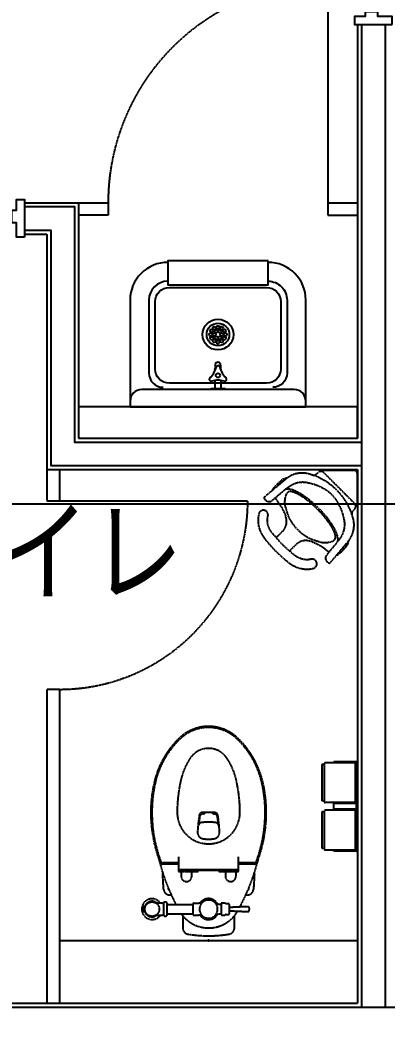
# Model space of a CAD drawing. Header units: millimetres. Extents: x 0 to 84100, y 0 to 59400.
# Drawn here: x 24659 to 25829, y 29155 to 32337 of the extents above; entities that cross this region are included whole.
import ezdxf
from ezdxf.enums import TextEntityAlignment as Align

# ---------------------------------------------------------------- set-up
doc = ezdxf.new("R2010")
doc.units = ezdxf.units.MM
doc.header["$LTSCALE"] = 0.2
doc.linetypes.add('HIDDEN', pattern=[9.525, 6.35, -3.175])
doc.layers.get('Defpoints').update_dxf_attribs({"color": 5})
for name, color, linetype in [('A_什器', 9, 'HIDDEN'), ('A_室名', 8, 'Continuous'), ('A_建築', 8, 'Continuous')]:
    doc.layers.add(name, color=color, linetype=linetype)
doc.styles.get("Standard").update_dxf_attribs({"font": 'simplex.shx', "width": 0.8, "bigfont": 'extfont2.shx'})

# ---------------------------------------------------------------- blocks, each defined once
blk = doc.blocks.new('INS-GZ54L')
at = {"color": 0}
for p, q in [((-51, 133.5), (-58, 133.5)), ((-58, 133.5), (-58, 17.5)), ((-51, 135), (-51, 16)), ((49.4, 139), (-47, 139)), ((52, 142.5), (-21, 142.5)), ((-21, 142.5), (-21, 140)), ((52.5, 140), (-21, 140)), ((49.4, 12), (49.4, 139)), ((53.5, 139), (53.5, -139)), ((56, 138.5), (56, -138.5)), ((56, 125.3), (56, 120.8)), ((56, 77.8), (56, 73.3)), ((-51, 17.5), (-58, 17.5)), ((49.4, 12), (-47, 12)), ((-21, 8.8), (-21, -8.7)), ((51, 9.3), (-20.5, 9.3)), ((-18.5, 12), (-18.5, 9.3)), ((6.5, 12), (6.5, 9.3)), ((51.5, 11), (41.5, 11)), ((41.5, 11), (41.5, 9.5)), ((51.5, 9.5), (41.5, 9.5)), ((51.5, 8.8), (51.5, -8.7)), ((52, 9), (52, -9)), ((53.5, 9), (53.5, -9)), ((56, 30.3), (56, 25.8)), ((-51, -17.5), (-58, -17.5)), ((-58, -17.5), (-58, -133.5)), ((-51, -16), (-51, -135)), ((49.4, -12), (-47, -12)), ((51, -9.2), (-20.5, -9.2)), ((-18.5, -9.2), (-18.5, -12)), ((6.5, -9.2), (6.5, -12)), ((51.5, -9.5), (41.5, -9.5)), ((41.5, -9.5), (41.5, -11)), ((51.5, -11), (41.5, -11)), ((49.4, -139), (49.4, -12)), ((56, -25.7), (56, -30.2)), ((56, -73.2), (56, -77.7)), ((56, -120.7), (56, -125.2)), ((-51, -133.5), (-58, -133.5)), ((49.4, -139), (-47, -139)), ((52.5, -140), (-21, -140)), ((-21, -140), (-21, -142.5)), ((52, -142.5), (-21, -142.5))]:
    blk.add_line(p, q, dxfattribs=at)
for centre, radius, start, end in [((-47, 135), 4, 90, 180), ((52, 138.5), 4, 0, 90), ((52.5, 139), 1, 0, 90), ((-47, 16), 4, 180, 270), ((-20.5, 8.8), 0.5, 90, 180), ((51, 8.8), 0.5, 0, 90), ((51.5, 9), 2, 0, 90), ((51.5, 9), 0.5, 0, 90), ((-47, -16), 4, 90, 180), ((-20.5, -8.7), 0.5, 180, 270), ((51, -8.7), 0.5, 270, 0), ((51.5, -9), 0.5, 270, 0), ((51.5, -9), 2, 270, 0), ((-47, -135), 4, 180, 270), ((52, -138.5), 4, 270, 0), ((52.5, -139), 1, 270, 0)]:
    blk.add_arc(centre, radius, start, end, dxfattribs=at)

msp = doc.modelspace()

# ---------------------------------------------------------------- linework, layer by layer
at = {"layer": 'A_什器'}
for points in [[(24939.8, 31755, -0.4142136), (25639.8, 32455), (25639.8, 31715), (25734.8, 31715)], [(24744.8, 30905), (24744.8, 30805), (25384.8, 30805, -0.4142136), (24784.8, 30205), (24784.8, 29205)], [(25591.58, 30887.2, 0.2620564), (25601.22, 30889.01), (25610.14, 30896.5, -0.3888956), (25626.34, 30895.79)], [(25730.1, 30792.04), (25725.34, 30796.79), (25626.34, 30895.79), (25621.84, 30900.29, -0.6681786), (25623.15, 30903.44)], [(25623.15, 30903.44), (25733.24, 30903.44), (25733.24, 30793.34, -0.6681786), (25730.1, 30792.04)], [(25733.24, 30893.44, 0.4142136), (25723.24, 30903.44)], [(25438.55, 30818.33), (25462.38, 30838.33), (25506.29, 30875.18, -0.0155984), (25510.21, 30878.26)], [(25496.39, 30873.94, 0.0396252), (25478.33, 30858.54)], [(25504.55, 30876.39, 0.1316476), (25502.31, 30875.09), (25500.54, 30873.33), (25482.2, 30854.98)], [(25500.54, 30873.33, 0.4076668), (25496.39, 30873.94)], [(25508.54, 30877.46, 0.0936518), (25510.21, 30878.26, -0.2266549), (25577.96, 30891.29)], [(25591.58, 30887.2, 0.0190956), (25577.96, 30891.29)], [(25613.08, 30878.49, 0.0694841), (25591.58, 30887.2)], [(25668.8, 30839.19, 0.0858593), (25613.08, 30878.49)], [(25670.73, 30674.19), (25671.09, 30674.65), (25672.24, 30678.49), (25672.49, 30681.9), (25672.41, 30684.86), (25671.54, 30691.13), (25669.55, 30698.52), (25666.4, 30706.67), (25662.26, 30715.22), (25651.96, 30732.39), (25637.79, 30751.75), (25620.82, 30771.46), (25610.93, 30781.38), (25601.01, 30791.26), (25581.3, 30808.23), (25561.94, 30822.41), (25544.77, 30832.71), (25536.22, 30836.85), (25528.07, 30839.99), (25520.69, 30841.99), (25514.42, 30842.86), (25511.45, 30842.94), (25508.04, 30842.69), (25504.2, 30841.54), (25477.99, 30819.55), (25462.22, 30806.33, -0.3888638), (25441.97, 30807.22)], [(25462.93, 30840.48, 0.191422), (25462.38, 30838.33)], [(25478.33, 30858.54, 0.0354965), (25462.93, 30840.48)], [(25574.15, 30862.93, 0.2054191), (25518.36, 30851.46)], [(25599.83, 30856.14, 0.0246696), (25574.15, 30862.93)], [(25633.44, 30840.1, 0.0618252), (25599.83, 30856.14)], [(25672.36, 30799.51, 0.1203401), (25633.44, 30840.1)], [(25708.04, 30783.53, 0.0858592), (25668.74, 30839.25)], [(25438.55, 30818.33, 0.4399909), (25438.22, 30810.96), (25441.97, 30807.22)], [(25473.51, 30814.16, 0.2900947), (25473.68, 30810.85), (25482.09, 30800.6), (25491.02, 30787.24), (25498.28, 30773.43), (25505.46, 30755.9, -0.3021432), (25495.99, 30708.86)], [(25477.99, 30819.55, 0.0455567), (25473.51, 30814.16)], [(25430.83, 30774.97, 0.2794182), (25419.82, 30763.98), (25417.67, 30750.96), (25417.53, 30737.65), (25419.43, 30724.34), (25423.31, 30711.36), (25429.1, 30699), (25436.67, 30687.57)], [(25448.19, 30766.26, 0.3675402), (25430.83, 30774.97)], [(25690.87, 30751.69, 0.0798344), (25672.36, 30799.51)], [(25716.76, 30762.03, 0.0694839), (25708.04, 30783.53)], [(25718.57, 30771.67, 0.2620558), (25716.76, 30762.03, -0.0190969), (25720.84, 30748.4)], [(25726.05, 30780.59, 0.3888793), (25725.34, 30796.79)], [(25448.95, 30756.81, 0.1621208), (25448.19, 30766.26)], [(25692.68, 30716.78, 0.1135491), (25690.88, 30751.69)], [(25707.82, 30680.66, 0.2266517), (25720.84, 30748.4)], [(25678.19, 30684.52, 0.1182501), (25692.68, 30716.78)], [(25436.67, 30687.57, 0.0321029), (25474.44, 30644.64)], [(25475.27, 30688.14, 0.0224821), (25495.66, 30665.85)], [(25604.06, 30609.92, 0.2597744), (25593.05, 30619.51), (25589.79, 30619.83), (25586.36, 30619.4), (25577.68, 30617.98), (25568.8, 30617.94), (25559.94, 30619.26), (25551.3, 30621.9), (25543.07, 30625.8), (25535.41, 30630.6), (25517.97, 30645.49), (25538.67, 30666.19, -0.3021447), (25585.7, 30675.65)], [(25704.65, 30672.75, 0.1316261), (25705.94, 30675), (25707.01, 30678.99, -0.093656), (25707.82, 30680.66)], [(25704.73, 30676.74, 0.0155984), (25707.82, 30680.66)], [(25474.44, 30644.64, 0.0319045), (25517.12, 30607.12), (25528.56, 30599.55), (25540.91, 30593.76), (25553.9, 30589.87), (25567.2, 30587.98), (25580.52, 30588.11), (25593.54, 30590.27, 0.1895463), (25602.5, 30596.61)], [(25495.66, 30665.86, 0.0224831), (25517.97, 30645.49)], [(25643.96, 30643.71, 0.04556), (25648.34, 30647.51), (25635.89, 30632.67)], [(25640.65, 30643.88, 0.2901048), (25643.96, 30643.71)], [(25670.28, 30633.12, 0.0354966), (25688.34, 30648.53)], [(25688.34, 30648.53, 0.039625), (25703.75, 30666.59)], [(25703.75, 30666.59, 0.4431662), (25702.83, 30670.94)], [(25635.89, 30632.67, 0.3888902), (25636.77, 30612.42), (25640.52, 30608.67)], [(25667.74, 30632.66, 0.2262551), (25670.28, 30633.12)], [(25602.5, 30596.61, 0.2356576), (25604.06, 30609.92)], [(25640.52, 30608.67, 0.4399992), (25647.88, 30608.99)], [(25350.38, 30047.33, 0.3993208), (25169.23, 30047.33, 0.146817), (25090.33, 29909.34)], [(25352.79, 30049.87, 0.3993209), (25166.81, 30049.87)], [(25166.81, 30049.87, 0.146817), (25086.92, 29910.13)], [(25429.28, 29909.34, 0.146817), (25350.38, 30047.33)], [(25432.69, 29910.13, 0.146817), (25352.79, 30049.87)], [(25317.47, 29986.69, 0.525711), (25202.14, 29986.69)], [(25202.14, 29986.69, 0.0924479), (25172.34, 29919.68)], [(25347.26, 29919.68, 0.0924478), (25317.47, 29986.69)], [(25172.34, 29919.68, 0.0585781), (25159.8, 29813)], [(25359.8, 29813, 0.0585781), (25347.26, 29919.68)], [(25086.92, 29910.13, 0.057025), (25075.8, 29813)], [(25090.33, 29909.34, 0.057025), (25079.3, 29813)], [(25440.3, 29813, 0.0570249), (25429.28, 29909.34)], [(25443.8, 29813, 0.0570249), (25432.69, 29910.13)], [(25075.8, 29813, 0.0907283), (25104.96, 29653.67)], [(25079.3, 29813, 0.0890337), (25107.17, 29657.72)], [(25159.8, 29813, 0.9999998), (25359.8, 29813)], [(25277.8, 29729.36, 0.3707699), (25294.8, 29749.14, 0.0349275), (25289.31, 29804.68, 0.3657027), (25279.45, 29813.01), (25240.16, 29813.01, 0.3657027), (25230.3, 29804.68, 0.0349275), (25224.8, 29749.14)], [(25247.3, 29813.01), (25247.3, 29811.01, -0.4142136), (25244.3, 29808.01), (25241.36, 29808.01, 0.3691596), (25231.48, 29799.56), (25230.94, 29796, 0.015429), (25228.09, 29771.61, -0.3567219), (25236.91, 29780.69)], [(25236.91, 29780.69, -0.0574229), (25282.7, 29780.69, -0.3567219), (25291.52, 29771.61, 0.015429), (25288.67, 29796), (25288.12, 29799.56, 0.3691596), (25278.24, 29808.01), (25275.3, 29808.01, -0.4142136), (25272.3, 29811.01), (25272.3, 29813.01)], [(25440.3, 29813, -0.0890337), (25412.43, 29657.72, -0.3136141), (25404.93, 29652.5), (25356.3, 29652.5, 0.4142136), (25355.3, 29651.5)], [(25443.8, 29813, -0.0907282), (25414.65, 29653.67, -0.3117687), (25407.17, 29648.5), (25356.3, 29648.5, 0.4142136), (25355.3, 29647.5)], [(25224.8, 29749.14, 0.3707701), (25241.8, 29729.36, 0.0754266), (25277.8, 29729.36)], [(25101.56, 29662.93, 0.0590931), (25155.8, 29519.75)], [(25164.3, 29651.5, 0.4142136), (25163.3, 29652.5), (25114.68, 29652.5, -0.313614), (25107.17, 29657.72)], [(25164.3, 29671.17), (25164.3, 29626, 0.4142136), (25165.3, 29625), (25179.8, 29625, 0.4142136), (25180.8, 29626), (25180.8, 29627.77, -0.4142136), (25181.8, 29628.77), (25337.8, 29628.77, -0.4142136), (25338.8, 29627.77), (25338.8, 29626, 0.4142136), (25339.8, 29625), (25354.3, 29625, 0.4142136), (25355.3, 29626), (25355.3, 29671.17)], [(25388.03, 29571.73, 0.0369765), (25418.04, 29662.93)], [(25164.3, 29647.5, 0.4142136), (25163.3, 29648.5), (25112.44, 29648.5, -0.3117688), (25104.96, 29653.67)], [(25172.3, 29625), (25172.3, 29610, 1), (25206.3, 29610), (25206.3, 29625)], [(25181.8, 29628.77), (25181.8, 29626, 0.4142136), (25182.8, 29625), (25225.8, 29625, 0.4142136), (25226.8, 29626), (25226.8, 29628.77)], [(25292.8, 29628.77), (25292.8, 29626, 0.4142136), (25293.8, 29625), (25336.8, 29625, 0.4142136), (25337.8, 29626), (25337.8, 29628.77)], [(25313.3, 29625), (25313.3, 29610, 1), (25347.3, 29610), (25347.3, 29625)], [(25141.11, 29549.82, 0.0238746), (25137.3, 29550), (25136.52, 29550, -0.3955245), (25116.56, 29568.72), (25113.76, 29615.73), (25113.47, 29621.15)], [(25113.76, 29615.73, 0.1997916), (25118.77, 29605.35)], [(25400.84, 29605.35, 0.1997916), (25405.85, 29615.73), (25403.05, 29568.72, -0.3955245), (25383.09, 29550)], [(25131.58, 29571.73, 0.3753759), (25134.38, 29565.06)], [(25385.22, 29565.06, 0.3753759), (25388.03, 29571.73), (25385.22, 29565.06, -0.0064088), (25378.49, 29549.82)], [(25106.05, 29525, 2.9624396), (25106.05, 29485)], [(25090.14, 29482.3, -1.5541181), (25090.14, 29527.7, 0.1072269), (25102.57, 29525), (25113.1, 29525), (25113.1, 29524), (25115.8, 29524), (25115.8, 29486), (25113.1, 29486), (25113.1, 29485), (25102.57, 29485, 0.1072269), (25090.14, 29482.3)], [(25288.71, 29521.84, 0.538011), (25232.97, 29524.97)], [(25300.3, 29522.5), (25299.8, 29522.5, -0.4372631), (25297.65, 29520.51, -0.1304503), (25280.38, 29525.44, 0.3836354), (25241.65, 29527.61)], [(25359.56, 29511.73, 0.0163625), (25378.49, 29549.82, -0.0238746), (25382.31, 29550), (25383.09, 29550)], [(25052.29, 29508), (25049.3, 29508, 0.4142136), (25048.3, 29507), (25048.3, 29505), (25048.3, 29502, 0.4142045), (25049.3, 29501), (25052.36, 29501)], [(25052.7, 29497.86, 0.3744367), (25053.69, 29497), (25054.8, 29497), (25054.8, 29513), (25053.69, 29513, 0.3744367), (25052.7, 29512.14, 0.0689538), (25052.7, 29497.86)], [(25054.8, 29510.75, 0.4142136), (25055.3, 29510.25), (25055.42, 29510.25)], [(25055.42, 29499.75), (25055.3, 29499.75, 0.4142136), (25054.8, 29499.25)], [(25115.8, 29485.25, 0.4583334), (25127.8, 29485.25), (25127.8, 29524.75, 0.4583334), (25115.8, 29524.75), (25115.8, 29485.25)], [(25209.83, 29521.09, -0.4545854), (25212.8, 29524.5), (25227.22, 29524.5, 0.0412705), (25232.97, 29524.97, 0.0651058), (25241.65, 29527.61, 0.4795854), (25241.65, 29482.38, 0.1057293), (25227.22, 29485.5)], [(25209.8, 29521.09), (25209.8, 29488.5, 0.4143104), (25212.8, 29485.5), (25227.22, 29485.5)], [(25241.65, 29482.38, 0.1707354), (25259.8, 29476, 0.6669356), (25280.38, 29525.44)], [(25262.8, 29445.04, 0.2612843), (25352.28, 29498.59)], [(25300.3, 29487.5), (25300.3, 29486.5, 0.0219706), (25300.93, 29486), (25311.68, 29486, 0.0219741), (25312.3, 29486.5, -0.3779518), (25314.29, 29488.25), (25324, 29488.25, 0.4142136), (25326, 29490.25), (25326, 29499.59), (25326, 29510.41), (25326, 29519.75, 0.4142128), (25324, 29521.75), (25314.29, 29521.75, -0.3779464), (25312.3, 29523.5, 0.0219743), (25311.68, 29524), (25300.93, 29524, 0.02197), (25300.3, 29523.5), (25300.3, 29487.5), (25299.8, 29487.5, 0.4015183), (25297.89, 29489.5, 0.1322161), (25280.38, 29484.56)], [(25326, 29499.59, -0.067752), (25327.08, 29499.69), (25385.37, 29497.14, 0.3734155), (25389.48, 29500.4, 0.0927762), (25389.48, 29509.6, 0.3733594), (25385.37, 29512.86), (25327.08, 29510.31, -0.0677545), (25326, 29510.41)], [(25172.64, 29490.25, 0.156388), (25224.55, 29451)], [(25177.3, 29484.1), (25177.3, 29445.17, 0.3666079), (25194.01, 29425.44, 0.0431416), (25261.95, 29420.04, 0.0405129), (25325.59, 29425.44, 0.3666079), (25342.3, 29445.17), (25342.3, 29484.1)], [(25232.97, 29485.02, 0.5379195), (25288.71, 29488.16)], [(25199.8, 29463.49, 0.0652977), (25224.55, 29451)], [(25224.55, 29451), (25225.59, 29451, 0.0752454), (25256.8, 29445.07, 0.0922086), (25295.06, 29451, 0.056795), (25316.79, 29461.51)], [(25224.55, 29451), (25225.59, 29451, 0.0752454), (25256.8, 29445.07)]]:
    msp.add_lwpolyline(points, format="xyb", dxfattribs=at)
for points in [[(24844.8, 31755), (24939.8, 31755), (24939.8, 31715), (24844.8, 31715)], [(25639.8, 31755), (25734.8, 31755)], [(24784.8, 30905), (24784.8, 30805)], [(25624.45, 30903.44), (25624.45, 30905), (25659.45, 30905), (25659.45, 30903.44)], [(25508.54, 30877.46), (25504.55, 30876.39)], [(25522.44, 30854.05), (25518.36, 30851.46), (25514.08, 30848.63), (25509.6, 30845.54), (25504.2, 30841.54), (25503.74, 30841.18)], [(25733.24, 30829.64), (25734.8, 30829.64), (25734.8, 30794.64), (25733.24, 30794.64)], [(25726.05, 30780.59), (25718.57, 30771.67)], [(25495.99, 30708.86), (25475.27, 30688.14), (25460.16, 30705.85), (25455.36, 30713.52), (25451.46, 30721.75), (25448.81, 30730.39), (25447.49, 30739.25), (25447.54, 30748.12), (25448.95, 30756.81)], [(25640.65, 30643.88), (25630.4, 30652.29), (25617.04, 30661.22), (25603.24, 30668.48), (25585.7, 30675.65)], [(25704.73, 30676.74), (25667.74, 30632.66), (25647.88, 30608.99)], [(25648.34, 30647.51), (25671.09, 30674.65), (25675.1, 30680.05), (25678.19, 30684.52)], [(25684.54, 30652.64), (25704.65, 30672.75)], [(24784.8, 30205), (24744.8, 30205), (24744.8, 29205)], [(25273.3, 29808.01), (25273.95, 29808.01)], [(25355.3, 29629.68), (25164.3, 29629.68)], [(25405.85, 29615.73), (25406.14, 29621.15)], [(25127.8, 29519.75), (25210.8, 29519.75)], [(25127.8, 29490.25), (25209.8, 29490.25)], [(25342.31, 29445.17), (25342.31, 29484.1)], [(24784.8, 29405), (25734.8, 29405)]]:
    msp.add_lwpolyline(points, dxfattribs=at)
at = {"layer": 'A_什器', "linetype": 'Continuous', "lineweight": -3}
msp.add_lwpolyline([(25449.8, 31570), (25129.8, 31570), (25129.8, 31493.3), (25449.8, 31493.3)], close=True, dxfattribs=at)
for points in [[(25129.8, 31565, 0.4142136), (25009.8, 31445), (25009.8, 31105), (25569.8, 31105), (25569.8, 31445, 0.4142136), (25449.8, 31565)], [(25129.8, 31505, 0.4142133), (25069.8, 31445), (25069.8, 31212, 0.4142136), (25114.8, 31167)], [(25449.8, 31505, -0.4142136), (25509.8, 31445), (25509.8, 31212, -0.4142136), (25464.8, 31167)], [(25291.98, 31363, -4.358912), (25287.62, 31363), (25291.98, 31363)], [(25287.62, 31307), (25291.98, 31307, 4.358912), (25287.62, 31307)], [(25280.23, 31222.84, 0.0556725), (25282.3, 31240.48, -0.9945649), (25297.3, 31240.48)], [(25264.11, 31196.94, 0.1561887), (25283.93, 31231.27)], [(25295.66, 31231.27, 0.8062423), (25283.93, 31231.27)], [(25295.66, 31231.27, 0.1561887), (25315.48, 31196.94)], [(25297.3, 31240.48, 0.0528562), (25299.17, 31223.72)], [(25264.11, 31196.94, 0.8062423), (25269.98, 31186.79)], [(25309.62, 31186.79, 0.1561887), (25269.98, 31186.79)], [(25281, 31162.5), (25281, 31179.42, 0.0612444), (25279.81, 31189.11)], [(25299.79, 31189.11, 0.0612447), (25298.6, 31179.42), (25298.6, 31162.5)], [(25309.62, 31186.79, 0.8062432), (25315.48, 31196.94)], [(25569.8, 31123, 0.4142136), (25532.8, 31160), (25046.8, 31160, 0.4142136), (25009.8, 31123)]]:
    msp.add_lwpolyline(points, format="xyb", dxfattribs=at)
msp.add_lwpolyline([(25489.8, 31225, -0.4142136), (25444.8, 31180), (25134.8, 31180, -0.4142136), (25089.8, 31225), (25089.8, 31440, -0.4142136), (25134.8, 31485), (25444.8, 31485, -0.4142136), (25489.8, 31440)], format="xyb", close=True, dxfattribs=at)
msp.add_lwpolyline([(25312.8, 31160), (25312.8, 31162.5), (25266.8, 31162.5), (25266.8, 31160)], dxfattribs=at)
at = {"layer": 'A_什器'}
msp.add_lwpolyline([(25580.73, 30686.45), (25583.92, 30685.02), (25587.53, 30683.66), (25591.25, 30682.38), (25594.79, 30681.21), (25603.09, 30678.55), (25610.57, 30676.19), (25617.32, 30674.12), (25624.12, 30672.38), (25629.26, 30672.47), (25634.35, 30672.74), (25639.38, 30673.19), (25645.06, 30674.14), (25650.86, 30675.69), (25656.49, 30677.79), (25658.51, 30678.87), (25660.29, 30680.29), (25661.74, 30681.97), (25662.84, 30683.81), (25663.67, 30685.92), (25664.22, 30688.43), (25664.38, 30691.29), (25664.11, 30694.51), (25663.36, 30698.09), (25662.13, 30702.05), (25660.39, 30706.45), (25658.13, 30711.31), (25655.31, 30716.7), (25650.58, 30724.81), (25644.73, 30733.8), (25637.65, 30743.67), (25629.17, 30754.43), (25619.15, 30766.01), (25607.7, 30778.03), (25595.57, 30789.59), (25583.98, 30799.62), (25573.22, 30808.1), (25563.36, 30815.17), (25554.36, 30821.02), (25546.25, 30825.76), (25540.86, 30828.58), (25536, 30830.84), (25531.61, 30832.57), (25527.64, 30833.81), (25524.06, 30834.55), (25520.84, 30834.83), (25517.98, 30834.66), (25515.48, 30834.12), (25513.36, 30833.29), (25511.52, 30832.18), (25509.84, 30830.73), (25508.42, 30828.95), (25507.34, 30826.94), (25505.24, 30821.3), (25503.69, 30815.5), (25502.75, 30809.83), (25502.3, 30804.79), (25502.02, 30799.7), (25501.96, 30793.89), (25503.68, 30787.77), (25505.75, 30781.02), (25508.11, 30773.53), (25510.76, 30765.24), (25511.93, 30761.7), (25513.22, 30757.97), (25514.57, 30754.37), (25516, 30751.18), (25525.51, 30735.19), (25536.95, 30720.49), (25543.49, 30713.94), (25550.04, 30707.39), (25564.75, 30695.96)], close=True, dxfattribs=at)
at = {"layer": 'A_什器', "linetype": 'Continuous', "lineweight": -3}
for centre, radius in [((25289.8, 31335), 49), ((25289.8, 31335), 36), ((25269.45, 31346.75), 5), ((25278.05, 31355.35), 5), ((25283.92, 31345.18), 5), ((25295.67, 31345.18), 5), ((25301.55, 31355.35), 5), ((25310.15, 31346.75), 5), ((25266.3, 31335), 5), ((25269.45, 31323.25), 5), ((25278.05, 31335), 5), ((25278.05, 31314.65), 5), ((25283.92, 31324.82), 5), ((25295.67, 31324.82), 5), ((25301.55, 31335), 5), ((25301.55, 31314.65), 5), ((25310.15, 31323.25), 5), ((25313.3, 31335), 5), ((25289.8, 31205), 7)]:
    msp.add_circle(centre, radius, dxfattribs=at)
at = {"layer": 'A_什器'}
for centre, radius in [((25079.8, 29505), 23), ((25259.8, 29405), 2)]:
    msp.add_circle(centre, radius, dxfattribs=at)
at = {"layer": 'A_什器', "linetype": 'Continuous'}
msp.add_circle((25259.8, 29405), 2, dxfattribs=at)
at = {"layer": 'A_什器', "linetype": 'Continuous', "lineweight": -3}
msp.add_point((25259.8, 29405), dxfattribs=at)
msp.add_point((25259.8, 29405), dxfattribs=at)
at = {"layer": 'A_建築'}
for p, q in [((25734.8, 32323), (25734.8, 31005)), ((24672.8, 31755), (24844.8, 31755)), ((24844.8, 31755), (24844.8, 31005)), ((24672.8, 31655), (24744.8, 31655)), ((24744.8, 31655), (24744.8, 30905)), ((24844.8, 31005), (25734.8, 31005)), ((24744.8, 30905), (25734.8, 30905)), ((25734.8, 30905), (25734.8, 29205)), ((23214.8, 29205), (25734.8, 29205))]:
    msp.add_line(p, q, dxfattribs=at)
for points in [[(25844.8, 32323), (25844.8, 32348), (25798.8, 32348), (25798.8, 32363), (25758.8, 32363), (25758.8, 32348), (25724.8, 32348), (25724.8, 32323), (25844.8, 32323)], [(24672.8, 31645), (24647.8, 31645), (24647.8, 31691), (24632.8, 31691), (24632.8, 31731), (24647.8, 31731), (24647.8, 31765), (24672.8, 31765), (24672.8, 31645)]]:
    msp.add_lwpolyline(points, dxfattribs=at)
at = {"layer": 'A_建築', "linetype": 'Continuous'}
for points in [[(25747.3, 32323), (25747.3, 29192.5)], [(25822.3, 32323), (25822.3, 29192.5)], [(24672.8, 31742.5), (24832.3, 31742.5), (24832.3, 30992.5), (25747.3, 30992.5)], [(24672.8, 31667.5), (24757.3, 31667.5), (24757.3, 30917.5), (25747.3, 30917.5)], [(20664.8, 29192.5), (27864.8, 29192.5)]]:
    msp.add_lwpolyline(points, dxfattribs=at)
at = {"layer": 'A_建築'}
msp.add_lwpolyline([(24844.8, 31005), (25734.8, 31005), (25734.8, 31105), (24844.8, 31105)], close=True, dxfattribs=at)
at = {"layer": 'Defpoints'}
msp.add_lwpolyline([(28114.8, 30795), (18114.8, 30795), (18114.8, 24795), (28114.8, 24795)], close=True, dxfattribs=at)

# ---------------------------------------------------------------- block references
at = {"layer": 'A_什器'}
msp.add_blockref('INS-GZ54L', (25678.8, 29832.11), dxfattribs=at)

# ---------------------------------------------------------------- texts
at = {"layer": 'A_室名', "width": 0.9}
msp.add_text('男子トイレ', height=300, dxfattribs=at).set_placement((23693.64, 30783.23), align=Align.TOP_LEFT)

doc.saveas('drawing.dxf')
